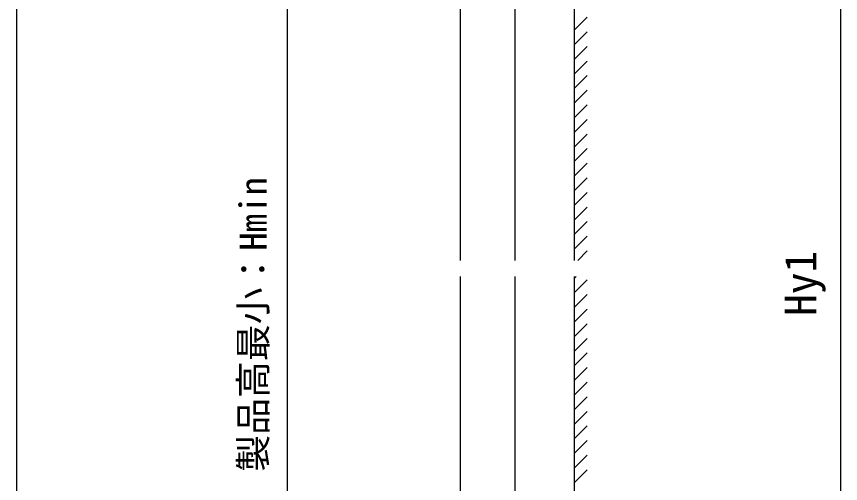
# Model space of a CAD drawing. Units: millimetres, scale not verified. Extents: x -1750 to 1750, y -2608 to 2592.
# Drawn here: x -1750 to -989, y -1807 to -1376 of the extents above; entities that cross this region are included whole.
import ezdxf
from ezdxf.enums import TextEntityAlignment as Align

# ---------------------------------------------------------------- set-up
doc = ezdxf.new("R2010")
doc.units = ezdxf.units.MM
doc.header["$LTSCALE"] = 14
for name, color, linetype in [('0-3_YKK_12', 2, 'Continuous'), ('0-5_YKK_D', 6, 'Continuous'), ('0-6_YKK_ZWAK', 7, 'Continuous'), ('0-7_YSS_K', 3, 'Continuous')]:
    doc.layers.add(name, color=color, linetype=linetype)
doc.styles.add('ＭＳ ゴシック', font='')
doc.styles.get('ＭＳ ゴシック').set_extended_font_data('MS Gothic')

msp = doc.modelspace()

# ---------------------------------------------------------------- linework, layer by layer
at = {"layer": '0-3_YKK_12'}
for points in [[(-1340, -1601), (-1340, -1108.5), (-1290, -1108.5), (-1290, -1601)], [(-1290, -1616), (-1290, -2108.5), (-1340, -2108.5), (-1340, -1616)]]:
    msp.add_lwpolyline(points, dxfattribs=at)
at = {"layer": '0-5_YKK_D'}
for p, q in [((-1500, -1143.5), (-1500, -2073.5)), ((-989.2, -1183.5), (-989.2, -2033.5))]:
    msp.add_line(p, q, dxfattribs=at)
at = {"layer": '0-6_YKK_ZWAK'}
msp.add_line((-1750, 2491.5), (-1750, -2608.5), dxfattribs=at)
at = {"layer": '0-7_YSS_K'}
for p, q in [((-1235, -1078.5), (-1235, -1601)), ((-1235, -1388.64), (-1223, -1376.64)), ((-1235, -1402.11), (-1223, -1390.11)), ((-1235, -1415.58), (-1223, -1403.58)), ((-1235, -1429.05), (-1223, -1417.05)), ((-1235, -1442.52), (-1223, -1430.52)), ((-1235, -1455.99), (-1223, -1443.99)), ((-1235, -1469.46), (-1223, -1457.46)), ((-1235, -1482.93), (-1223, -1470.93)), ((-1235, -1496.4), (-1223, -1484.4)), ((-1235, -1509.87), (-1223, -1497.87)), ((-1235, -1523.34), (-1223, -1511.34)), ((-1235, -1536.81), (-1223, -1524.81)), ((-1235, -1550.28), (-1223, -1538.28)), ((-1235, -1563.75), (-1223, -1551.75)), ((-1235, -1577.22), (-1223, -1565.22)), ((-1235, -1590.69), (-1223, -1578.69)), ((-1231.84, -1601), (-1223, -1592.16)), ((-1235, -1616), (-1235, -2138.5)), ((-1235, -1617.63), (-1233.37, -1616)), ((-1235, -1631.1), (-1223, -1619.1)), ((-1235, -1644.57), (-1223, -1632.57)), ((-1235, -1658.04), (-1223, -1646.04)), ((-1235, -1671.51), (-1223, -1659.51)), ((-1235, -1684.99), (-1223, -1672.99)), ((-1235, -1698.46), (-1223, -1686.46)), ((-1235, -1711.93), (-1223, -1699.93)), ((-1235, -1725.4), (-1223, -1713.4)), ((-1235, -1738.87), (-1223, -1726.87)), ((-1235, -1752.34), (-1223, -1740.34)), ((-1235, -1765.81), (-1223, -1753.81)), ((-1235, -1779.28), (-1223, -1767.28)), ((-1235, -1792.75), (-1223, -1780.75)), ((-1235, -1806.22), (-1223, -1794.22))]:
    msp.add_line(p, q, dxfattribs=at)

# ---------------------------------------------------------------- texts
at = {"layer": '0-5_YKK_D', "style": 'ＭＳ ゴシック'}
for s, height, p in [('製品高最小：Hmin', 24.93, (-1511.6, -1796.08)), ('Hy1', 29.33, (-1002.7, -1652.14))]:
    msp.add_text(s, height=height, rotation=90, dxfattribs=at).set_placement(p, align=Align.BOTTOM_LEFT)

doc.saveas('drawing.dxf')
